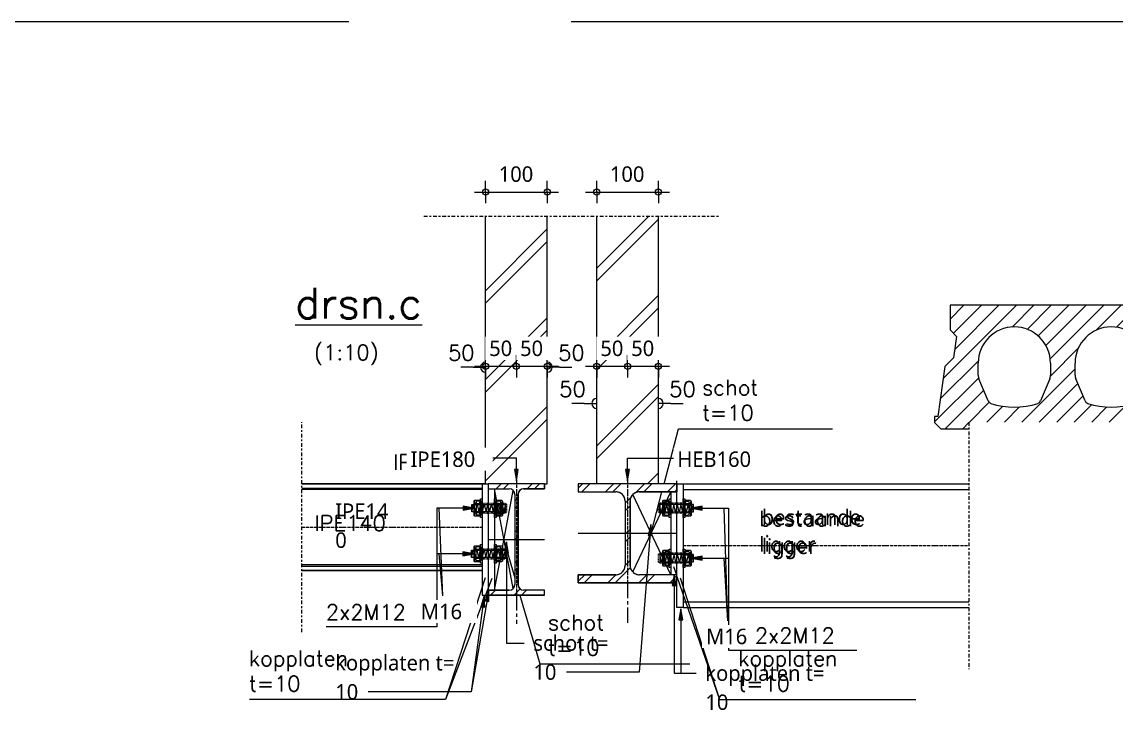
# Model space of a CAD drawing. Header units: millimetres. Extents: x -14163 to 55687, y -143 to 37302.
# Drawn here: x 18803 to 20575, y 33100 to 34214 of the extents above; entities that cross this region are included whole.
import ezdxf

# ---------------------------------------------------------------- set-up
doc = ezdxf.new("R2010")
doc.units = ezdxf.units.MM
for name, pattern in [('Dash', [6.35, 3.175, -3.175]), ('IMPORT-CENTER _3_', [1016, 635, -127, 127, -127]), ('MV_center', [15, 6, -3, 3, -3]), ('MV_hartlijn_staal', [6.6, 5, -0.8, 0, -0.8]), ('Streep 1_1', [2, 1, -1])]:
    doc.linetypes.add(name, pattern=pattern)
for name, color, linetype, lineweight in [('A-ANNO-DIMS', 211, 'Continuous', 13), ('A-ANNO-DIMS-10', 211, 'Continuous', 13), ('A-DETL', 90, 'Continuous', 13), ('A-DETL-GENF', 92, 'Continuous', 18), ('A-DETL-GENF-HDLN', 1, 'Dash', 18), ('A-DETL-IDEN', 3, 'Continuous', 18), ('ARCERING', 55, 'Continuous', 13), ('AS', 1, 'IMPORT-CENTER _3_', 13), ('doorbraakdetails_dwg', 8, 'Continuous', 13), ('G-ANNO-TEXT', 231, 'Continuous', 13), ('MAATVOERING', 1, 'Continuous', 13), ('STAAL', 2, 'Continuous', 13), ('STEEL_OUTLINE', 2, 'Continuous', 13)]:
    doc.layers.add(name, color=color, linetype=linetype, lineweight=lineweight)
doc.styles.add('RomanS', font='romans__.ttf', dxfattribs={"height": 635})
doc.styles.add('RomanS_1', font='romans__.ttf', dxfattribs={"height": 1270})
doc.styles.add('Segoe UI_3', font='segoeui.ttf', dxfattribs={"height": 25})
doc.dimstyles.new('2_5_mm', dxfattribs={"dimscale": 304.8, "dimtxt": 26.184099, "dimasz": 0.032808, "dimexe": 0.059055, "dimexo": 0.0625, "dimgap": 0.029528, "dimtad": 1, "dimdec": 0, "dimzin": 0, "dimdsep": 46, "dimtxsty": 'Segoe UI_3', "dimblk1": 'DOTBLANK', "dimblk2": 'DOTBLANK', "dimsah": 1, "dimcen": 0.09, "dimdle": 0.059055, "dimazin": 0, "dimtfac": 1, "dimtdec": 4, "dimtix": 1, "dimtmove": 0, "dimatfit": 3, "dimfxl": 0.059055, "dimfxlon": 1, "dimtvp": 1, "dimtfill": 1, "dimtolj": 1, "dimtzin": 0, "dimarcsym": 2})
pattern_1 = [(45, (0, 0), (-71.84205, 71.84205), []), (45, (20.32, 0), (-71.84205, 71.84205), [])]

# ---------------------------------------------------------------- blocks, each defined once
blk = doc.blocks.new('doorbraakdetails_dwg_IPE180-V22-Details Constructie')
at = {"layer": 'STEEL_OUTLINE'}
for centre, start, end in [((-59.182, -86.36), 360, 90), ((59.182, -86.36), 90, 180), ((-59.182, -828.04), 270, 0), ((59.182, -828.04), 180, 270)]:
    blk.add_arc(centre, 45.72, start, end, dxfattribs=at)
blk = doc.blocks.new('doorbraakdetails_dwg_HE160B-5098721-Details Constructie')
at = {"layer": 'STAAL'}
for centre, start, end in [((-96.52, -142.24), 70.028763, 90), ((-96.52, -142.24), 25.028763, 64.971237), ((96.52, -142.24), 115.028763, 154.971237), ((96.52, -142.24), 90, 109.971237), ((-96.52, -142.24), 360, 19.971237), ((96.52, -142.24), 160.028763, 180), ((-96.52, -670.56), 295.028763, 334.971237), ((-96.52, -670.56), 340.028763, 0), ((96.52, -670.56), 180, 199.971237), ((96.52, -670.56), 205.028763, 244.971237), ((-96.52, -670.56), 270, 289.971237), ((96.52, -670.56), 250.028763, 270)]:
    blk.add_arc(centre, 76.2, start, end, dxfattribs=at)
blk = doc.blocks.new('doorbraakdetails_dwg_MOER-5098697-Details Constructie')
at = {"layer": 'ARCERING', "color": 2}
for p, q in [((-5.08, 3.74), (-5.08, 0.32)), ((-3.81, 4.06), (3.81, 4.06)), ((-3.81, 0), (3.81, 0)), ((-2.54, 3.74), (-2.54, 0.32)), ((2.54, 3.74), (2.54, 0.32)), ((5.08, 3.74), (5.08, 0.32))]:
    blk.add_line(p, q, dxfattribs=at)
for centre, radius, start, end in [((-3.81, 1.4), 2.66, 61.49293, 118.50707), ((-3.81, 2.66), 2.66, 241.49293, 298.50707), ((0, -6.1), 10.16, 75.52249, 104.47751), ((0, 10.16), 10.16, 255.52249, 284.47751), ((3.81, 1.4), 2.66, 61.49293, 118.50707), ((3.81, 2.66), 2.66, 241.49293, 298.50707)]:
    blk.add_arc(centre, radius, start, end, dxfattribs=at)
blk = doc.blocks.new('doorbraakdetails_dwg_MOER_BOUT_MOER12-5098698-Details Constructie')
at = {"layer": 'ARCERING', "flags": 128}
blk.add_lwpolyline([(-290, 1397), (320, 1251), (-290, 1104), (320, 957), (-290, 810), (320, 664), (-290, 517), (320, 370), (-290, 224), (320, 77), (-290, -70), (320, -216), (-290, -363), (320, -510), (-290, -656), (320, -803), (-290, -950), (320, -1096), (-290, -1243), (320, -1390)], dxfattribs=at)
at = {"layer": 'MAATVOERING', "color": 2, "flags": 128}
blk.add_lwpolyline([(-290, 1397), (320, 1397), (320, -1387), (-290, -1387)], close=True, dxfattribs=at)
at = {"xscale": 112.5, "yscale": 112.5, "zscale": 112.5, "rotation": 180}
for p in [(15, 1042), (15, -538)]:
    blk.add_blockref('doorbraakdetails_dwg_MOER-5098697-Details Constructie', p, dxfattribs=at)
blk = doc.blocks.new('doorbraakdetails_dwg_MOER_BOUT_MOER12-5098722-Details Constructie')
at = {"layer": 'ARCERING', "flags": 128}
blk.add_lwpolyline([(-290, 1397), (320, 1251), (-290, 1104), (320, 957), (-290, 810), (320, 664), (-290, 517), (320, 370), (-290, 224), (320, 77), (-290, -70), (320, -216), (-290, -363), (320, -510), (-290, -656), (320, -803), (-290, -950), (320, -1096), (-290, -1243), (320, -1390)], dxfattribs=at)
at = {"layer": 'MAATVOERING', "color": 2, "flags": 128}
blk.add_lwpolyline([(-290, 1397), (320, 1397), (320, -1387), (-290, -1387)], close=True, dxfattribs=at)
at = {"xscale": 112.5, "yscale": 112.5, "zscale": 112.5, "rotation": 180}
for p in [(15, 1042), (15, -538)]:
    blk.add_blockref('doorbraakdetails_dwg_MOER-5098697-Details Constructie', p, dxfattribs=at)
blk = doc.blocks.new('doorbraakdetails_dwg_DOT2035-5098723-Details Constructie')
at = {"color": 250, "lineweight": 13}
blk.add_line((9204, 13665), (9712, 13665), dxfattribs=at)
blk.add_arc((9712, 13665), 203, 90, 270, dxfattribs=at)
blk = doc.blocks.new('doorbraakdetails_dwg_DOT2035-5098725-Details Constructie')
at = {"color": 250, "lineweight": 13}
blk.add_line((12760, 13665), (12252, 13665), dxfattribs=at)
blk.add_arc((12252, 13665), 203, 270, 90, dxfattribs=at)
blk = doc.blocks.new('doorbraakdetails_dwg_DOT2035-5098727-Details Constructie')
at = {"color": 250, "lineweight": 13}
blk.add_line((13776, 12175), (14284, 12175), dxfattribs=at)
blk.add_arc((14284, 12175), 203, 90, 270, dxfattribs=at)
blk = doc.blocks.new('doorbraakdetails_dwg_DOT2035-5098729-Details Constructie')
at = {"color": 250, "lineweight": 13}
blk.add_line((17332, 12175), (16824, 12175), dxfattribs=at)
blk.add_arc((16824, 12175), 203, 270, 90, dxfattribs=at)
blk = doc.blocks.new('doorbraakdetails_dwg_A$C22F05627-5098731-Details Constructie')
at = {"color": 250, "lineweight": 13}
for p, q in [((9204, 13665), (8696, 13665)), ((12760, 13665), (13268, 13665)), ((13776, 12175), (13268, 12175)), ((17332, 12175), (17840, 12175)), ((16523, 6836), (16969, 8538)), ((10464, 6548), (10915, 5010)), ((9026, 5995), (7694, 5995)), ((17444, 5478), (17563, 5134)), ((18387, 5814), (19719, 5814)), ((9969, 4978), (8070, 0)), ((17720, 5011), (19343, 0))]:
    blk.add_line(p, q, dxfattribs=at)
at = {"color": 250, "lineweight": 13, "flags": 128}
for points in [[(17055, 8868), (17649, 11134), (23985, 11134)], [(9037, 7873), (7704, 7873), (7704, 2994), (3157, 2994)], [(18376, 7873), (19708, 7873), (19708, 2028), (24988, 2028)], [(9693, 5011), (8070, 0), (0, 0)], [(17586, 5067), (19343, 0), (27413, 0)], [(11124, 4296), (11950, 1476), (18117, 1476)]]:
    blk.add_lwpolyline(points, dxfattribs=at)
at = {"layer": 'AS'}
for p, q in [((15554, 4804), (15554, 3116)), ((10982, 4296), (10982, 3116))]:
    blk.add_line(p, q, dxfattribs=at)
at = {"layer": 'STAAL'}
for p, q in [((9712, 8868), (2158, 8868)), ((9573, 8639), (2158, 8639)), ((9827, 8665), (9827, 4499)), ((17586, 8868), (29596, 8868)), ((17840, 8639), (29596, 8639)), ((17586, 5134), (17586, 8538)), ((9573, 5540), (2158, 5540)), ((9573, 5312), (2158, 5312)), ((17840, 4016), (29596, 4016)), ((17840, 3788), (29596, 3788))]:
    blk.add_line(p, q, dxfattribs=at)
at = {"layer": 'STAAL', "flags": 128}
for points in [[(9573, 8868), (9573, 4296), (9827, 4296)], [(10848, 4566), (10081, 8665), (10081, 4499), (10848, 8598)], [(17840, 8868), (17840, 3788), (17586, 3788), (17586, 4804)], [(15767, 5246), (17332, 8538), (17332, 5134), (15767, 8426)]]:
    blk.add_lwpolyline(points, dxfattribs=at)
for name in ['doorbraakdetails_dwg_DOT2035-5098723-Details Constructie', 'doorbraakdetails_dwg_DOT2035-5098725-Details Constructie', 'doorbraakdetails_dwg_DOT2035-5098727-Details Constructie', 'doorbraakdetails_dwg_DOT2035-5098729-Details Constructie']:
    blk.add_blockref(name, (0, 0))
at = {"xscale": 5, "yscale": 5, "zscale": 5}
for name, p in [('doorbraakdetails_dwg_IPE180-V22-Details Constructie', (10982, 8868)), ('doorbraakdetails_dwg_HE160B-5098721-Details Constructie', (15554, 8868))]:
    blk.add_blockref(name, p, dxfattribs=at)
at = {"xscale": 0.5000000000000001, "yscale": 0.5000000000000001, "zscale": 0.5000000000000001, "rotation": 90}
for p in [(9847, 7861), (9836, 5983)]:
    blk.add_blockref('doorbraakdetails_dwg_MOER_BOUT_MOER12-5098698-Details Constructie', p, dxfattribs=at)
at = {"extrusion": (0, 0, -1), "xscale": 0.5, "yscale": 0.5, "zscale": -0.5, "rotation": 90.00000000000003}
for p in [(-17566, 7861), (-17576, 5802)]:
    blk.add_blockref('doorbraakdetails_dwg_MOER_BOUT_MOER12-5098722-Details Constructie', p, dxfattribs=at)
at = {"color": 2, "lineweight": 13, "char_height": 635, "width": 1469.23, "attachment_point": 2, "line_spacing_factor": 0.983083, "style": 'RomanS'}
for insert in [(8718, 14572), (13246, 14572), (13290, 13081), (17818, 13081)]:
    blk.add_mtext('50', dxfattribs=dict(at, insert=insert))
at = {"layer": 'MAATVOERING', "color": 6, "insert": (1880, 16931), "char_height": 1270, "width": 7114.57, "attachment_point": 1, "line_spacing_factor": 0.983083, "style": 'RomanS_1'}
blk.add_mtext('\\Ldrsn.c', dxfattribs=at)
at = {"layer": 'MAATVOERING', "color": 2, "char_height": 635, "attachment_point": 1, "line_spacing_factor": 0.983083, "style": 'RomanS'}
for s, insert, width in [('(1:10)', (2659, 14591), 3618.94), ('schot\\Pt=10', (18620, 13147), 3147.24), ('IPE180', (5910, 10078), 3982.38), ('HEB160', (17589, 10191), 4670.59), ('bestaande\\Pligger', (20968, 7761), 5923.3), ('IPE140', (2674, 7575), 3982.38), ('2x2M12', (3147, 3914), 4446.34), ('schot\\Pt=10', (12280, 3489), 3147.24), ('2x2M12', (20789, 2948), 4446.34), ('kopplaten\\Pt=10', (-17, 2013), 5559.86), ('kopplaten\\Pt=10', (20112, 2013), 5559.86)]:
    blk.add_mtext(s, dxfattribs=dict(at, insert=insert, width=width))
blk = doc.blocks.new('doorbraakdetails_dwg-4168051-Details Constructie')
at = {"layer": 'MAATVOERING'}
for p, q in [((103277, 188003), (79333, 188003)), ((154021, 188003), (112421, 188003))]:
    blk.add_line(p, q, dxfattribs=at)
blk.add_blockref('doorbraakdetails_dwg_A$C22F05627-5098731-Details Constructie', (99186, 160142))
blk = doc.blocks.new('28 Staalprofielen- IPE_HEA_HEB 2d - HEB160-3530666-Details Constructie')
at = {"layer": 'A-DETL-GENF', "lineweight": 13}
h = blk.add_hatch(dxfattribs=at)
h.set_pattern_fill('FP_189', color=256, style=0, pattern_type=2)
h.set_pattern_definition([(45, (-19783.757, -33385.89), (-25.144717, 25.144717), []), (45, (-19783.757, -33347.79), (-25.144717, 25.144717), [])])
h.paths.add_polyline_path([(-80, -80), (80, -80), (80, -67), (19, -67), (15.1, -66.5), (11.5, -65), (8.4, -62.6), (6, -59.5), (4.5, -55.9), (4, -52), (4, 52), (4.5, 55.9), (6, 59.5), (8.4, 62.6), (11.5, 65), (15.1, 66.5), (19, 67), (80, 67), (80, 80), (-80, 80), (-80, 67), (-19, 67), (-15.1, 66.5), (-11.5, 65), (-8.4, 62.6), (-6, 59.5), (-4.5, 55.9), (-4, 52), (-4, -52), (-4.5, -55.9), (-6, -59.5), (-8.4, -62.6), (-11.5, -65), (-15.1, -66.5), (-19, -67), (-80, -67)])
at = {"layer": 'A-DETL-GENF'}
for p, q in [((80, 80), (-80, 80)), ((-80, 80), (-80, 67)), ((80, 80), (-80, 80)), ((-80, 80), (-80, 67)), ((80, 67), (80, 80)), ((80, 80), (80, 67)), ((-80, 67), (-19, 67)), ((-80, 67), (-19, 67)), ((19, 67), (80, 67)), ((80, 67), (19, 67)), ((-4, 52), (-4, -52)), ((-4, 52), (-4, -52)), ((4, -52), (4, 52)), ((4, 52), (4, -52)), ((-80, 0), (80, 0)), ((-19, -67), (-80, -67)), ((-80, -67), (-80, -80)), ((-80, -80), (-80, -67)), ((-80, -67), (-19, -67)), ((80, -67), (19, -67)), ((80, -67), (19, -67)), ((80, -80), (80, -67)), ((80, -80), (80, -67)), ((-80, -80), (80, -80)), ((80, -80), (-80, -80))]:
    blk.add_line(p, q, dxfattribs=at)
at = {"layer": 'A-DETL-GENF', "linetype": 'MV_hartlijn_staal', "lineweight": 13}
blk.add_line((0, 85), (0, -80), dxfattribs=at)
at = {"layer": 'A-DETL-GENF'}
for centre, start, end in [((-19, 52), 0, 90), ((-19, 52), 360, 90), ((19, 52), 90, 180), ((19, 52), 90, 180), ((-19, -52), 270, 0), ((-19, -52), 270, 0), ((19, -52), 180, 270), ((19, -52), 180, 270)]:
    blk.add_arc(centre, 15, start, end, dxfattribs=at)
blk = doc.blocks.new('28 Staalprofielen- IPE_HEA_HEB 2d - IPE180-V95-Details Constructie')
at = {"layer": 'A-DETL-GENF', "lineweight": 13}
h = blk.add_hatch(dxfattribs=at)
h.set_pattern_fill('FP_190', color=256, style=0, pattern_type=2)
h.set_pattern_definition([(45, (-19603.757, -33375.89), (-25.144717, 25.144717), []), (45, (-19603.757, -33337.79), (-25.144717, 25.144717), [])])
h.paths.add_polyline_path([(-45.5, -90), (45.5, -90), (45.5, -82), (11.7, -82), (9.3, -81.7), (7.2, -80.8), (5.3, -79.4), (3.9, -77.5), (3, -75.3), (2.7, -73), (2.7, 73), (3, 75.3), (3.9, 77.5), (5.3, 79.4), (7.2, 80.8), (9.3, 81.7), (11.7, 82), (45.5, 82), (45.5, 90), (-45.5, 90), (-45.5, 82), (-11.6, 82), (-9.3, 81.7), (-7.1, 80.8), (-5.3, 79.4), (-3.9, 77.5), (-3, 75.3), (-2.6, 73), (-2.6, -73), (-3, -75.3), (-3.9, -77.5), (-5.3, -79.4), (-7.1, -80.8), (-9.3, -81.7), (-11.6, -82), (-45.5, -82)])
at = {"layer": 'A-DETL-GENF'}
for p, q in [((45.5, 90), (-45.5, 90)), ((-45.5, 90), (-45.5, 82)), ((45.5, 90), (-45.5, 90)), ((-45.5, 90), (-45.5, 82)), ((45.5, 82), (45.5, 90)), ((45.5, 90), (45.5, 82)), ((-45.5, 82), (-11.6, 82)), ((-45.5, 82), (-11.6, 82)), ((-2.6, 73), (-2.6, -73)), ((-2.6, 73), (-2.6, -73)), ((2.7, -73), (2.7, 73)), ((2.7, 73), (2.7, -73)), ((11.7, 82), (45.5, 82)), ((45.5, 82), (11.7, 82)), ((-45.5, 0), (45.5, 0)), ((-11.6, -82), (-45.5, -82)), ((-45.5, -82), (-45.5, -90)), ((-45.5, -90), (-45.5, -82)), ((-45.5, -82), (-11.6, -82)), ((45.5, -82), (11.7, -82)), ((45.5, -82), (11.7, -82)), ((45.5, -90), (45.5, -82)), ((45.5, -90), (45.5, -82)), ((-45.5, -90), (45.5, -90)), ((45.5, -90), (-45.5, -90))]:
    blk.add_line(p, q, dxfattribs=at)
at = {"layer": 'A-DETL-GENF', "linetype": 'MV_hartlijn_staal', "lineweight": 13}
blk.add_line((0, 95), (0, -90), dxfattribs=at)
at = {"layer": 'A-DETL-GENF'}
for centre, start, end in [((-11.6, 73), 0, 90), ((-11.6, 73), 360, 90), ((11.7, 73), 90, 180), ((11.7, 73), 90, 180), ((-11.6, -73), 270, 0), ((-11.6, -73), 270, 0), ((11.7, -73), 180, 270), ((11.7, -73), 180, 270)]:
    blk.add_arc(centre, 9, start, end, dxfattribs=at)
blk = doc.blocks.new('00 bout_moer - M16-4299270-Details Constructie')
at = {"layer": 'A-DETL-GENF'}
for p, q in [((-13, 11.6), (-11.7, 13)), ((-13, 11.6), (-11.1, 7.4)), ((-13, -11.1), (-13, 11.6)), ((-11.1, 7.4), (-13, 3.2)), ((-13, 3.2), (-13, -3.2)), ((-11.7, 13), (-4, 13)), ((-11.1, 7.4), (-4.6, 7.4)), ((-4.6, 7.4), (-2.8, 11.6)), ((-2.8, 3.2), (-4.6, 7.4)), ((-4, 13), (-2.8, 11.6)), ((-2.8, 0), (-2.8, 14.9)), ((-2.8, 14.9), (0, 14.9)), ((-2.8, 11.6), (-2.8, 0)), ((-2.8, -3.2), (-2.8, 3.2)), ((-2.8, -14.9), (-2.8, 0)), ((-2.8, 0), (-2.8, -11.1)), ((0, 14.9), (0, -14.9)), ((20, -14.9), (20, 14.9)), ((20, 14.9), (22.8, 14.9)), ((22.8, 14.9), (22.8, 0)), ((22.8, 11.1), (24.2, 13)), ((22.8, 0), (22.8, 11.1)), ((22.8, 11.1), (24.6, 7.2)), ((24.6, 7.2), (22.8, 3.2)), ((22.8, 3.2), (22.8, -3.2)), ((22.8, -11.6), (22.8, 0)), ((22.8, 0), (22.8, -14.9)), ((24.2, 13), (31.8, 13)), ((31.1, 7.2), (24.6, 7.2)), ((31.1, 7.2), (33, 11.1)), ((33, 3.2), (31.1, 7.2)), ((31.8, 13), (33, 11.1)), ((33, 11.1), (33, -11.6)), ((33, -3.2), (33, 3.2)), ((-13, -3.2), (-11.1, -7.2)), ((-11.1, -7.2), (-13, -11.1)), ((-11.8, -13), (-13, -11.1)), ((-4.2, -13), (-11.8, -13)), ((-11.1, -7.2), (-4.6, -7.2)), ((-4.6, -7.2), (-2.8, -3.2)), ((-2.8, -11.1), (-4.6, -7.2)), ((-2.8, -11.1), (-4.2, -13)), ((0, -14.9), (-2.8, -14.9)), ((22.8, -14.9), (20, -14.9)), ((22.8, -3.2), (24.6, -7.4)), ((24.6, -7.4), (22.8, -11.6)), ((24, -13), (22.8, -11.6)), ((31.7, -13), (24, -13)), ((31.1, -7.4), (24.6, -7.4)), ((31.1, -7.4), (33, -3.2)), ((33, -11.6), (31.1, -7.4)), ((33, -11.6), (31.7, -13))]:
    blk.add_line(p, q, dxfattribs=at)
at = {"layer": 'A-DETL-GENF', "linetype": 'Streep 1_1', "lineweight": 13}
for p, q in [((0, 8), (37.7, 8)), ((39.7, 6.5), (37.7, 8)), ((37.7, -8), (37.7, 8)), ((39.7, 6.5), (39.7, -6.5)), ((0, -8), (37.7, -8)), ((39.7, -6.5), (37.7, -8))]:
    blk.add_line(p, q, dxfattribs=at)
at = {"layer": 'A-DETL-GENF-HDLN'}
for p, q in [((0, 8), (1.5, 6.5)), ((0, 8), (0, -8)), ((1.5, 6.5), (37.7, 6.5)), ((0, -8), (1.5, -6.5)), ((1.5, -6.5), (37.7, -6.5))]:
    blk.add_line(p, q, dxfattribs=at)
blk = doc.blocks.new('23 VBI kanaalplaat - KPV200-V96-Details Constructie')
at = {"layer": 'A-DETL-GENF', "lineweight": 5}
h = blk.add_hatch(dxfattribs=at)
h.set_pattern_fill('FP_191', color=256, style=0, pattern_type=2)
h.set_pattern_definition([(45, (-20281.066, -33555.008), (-14.142136, 14.142136), [])])
h.paths.add_polyline_path([(55.5, 0), (55.5, 10.9), (345.2, 10.9), (345.2, 0), (448.8, 0), (448.8, 35.3), (443, 35), (430.1, 35.7), (417.5, 37.7), (405, 41.2), (403.7, 41.8), (402.5, 42.7), (401.5, 43.8), (400.8, 45.1), (385.7, 81.1), (384.8, 83.9), (384.5, 86.9), (384.5, 106.5), (385, 114.2), (386.5, 121.6), (389, 128.9), (392.3, 135.8), (396.6, 142.1), (401.6, 147.9), (407.4, 152.9), (413.8, 157.2), (420.6, 160.5), (427.9, 163), (435.4, 164.5), (443, 165), (448.8, 164.6), (448.8, 200), (25, 200), (25, 160), (35.6, 149.3), (30.7, 114.7), (16.5, 100.6), (5, 20), (0, 20), (0, 10), (10, 0)])
h.paths.add_polyline_path([(1088.8, 0), (1190, 0), (1200, 10), (1200, 20), (1195, 20), (1183.5, 100.6), (1169.3, 114.7), (1164.4, 149.4), (1175, 160), (1175, 200), (738.5, 200), (738.5, 161.9), (741.9, 163), (749.4, 164.5), (757, 165), (764.6, 164.5), (772.1, 163), (779.4, 160.5), (786.3, 157.2), (792.6, 152.9), (798.4, 147.9), (803.4, 142.1), (807.7, 135.8), (811, 128.9), (813.5, 121.6), (815, 114.2), (815.5, 106.5), (815.5, 86.9), (815.2, 83.9), (814.3, 81.1), (799.2, 45.1), (798.5, 43.8), (797.5, 42.7), (796.3, 41.8), (795, 41.2), (782.5, 37.7), (769.9, 35.7), (757, 35), (744.1, 35.7), (738.5, 36.6), (738.5, 0), (788.6, 0)])
h.paths.add_polyline_path([(1071, 35), (1058.1, 35.7), (1045.5, 37.7), (1033, 41.2), (1031.7, 41.8), (1030.5, 42.7), (1029.5, 43.8), (1028.8, 45.1), (1013.7, 81.1), (1012.8, 83.9), (1012.5, 86.9), (1012.5, 106.5), (1013, 114.2), (1014.5, 121.6), (1017, 128.9), (1020.3, 135.8), (1024.6, 142.1), (1029.6, 147.9), (1035.4, 152.9), (1041.8, 157.2), (1048.6, 160.5), (1055.9, 163), (1063.4, 164.5), (1071, 165), (1078.6, 164.5), (1086.1, 163), (1093.4, 160.5), (1100.3, 157.2), (1106.6, 152.9), (1112.4, 147.9), (1117.4, 142.1), (1121.7, 135.8), (1125, 128.9), (1127.5, 121.6), (1129, 114.2), (1129.5, 106.5), (1129.5, 86.9), (1129.2, 83.9), (1128.3, 81.1), (1113.2, 45.1), (1112.5, 43.8), (1111.5, 42.7), (1110.3, 41.8), (1109, 41.2), (1096.5, 37.7), (1083.9, 35.7)])
h.paths.add_polyline_path([(914, 35), (901.1, 35.7), (888.5, 37.7), (876, 41.2), (874.7, 41.8), (873.5, 42.7), (872.5, 43.8), (871.8, 45.1), (856.7, 81.1), (855.8, 83.9), (855.5, 86.9), (855.5, 106.5), (856, 114.2), (857.5, 121.6), (860, 128.9), (863.3, 135.8), (867.6, 142.1), (872.6, 147.9), (878.4, 152.9), (884.8, 157.2), (891.6, 160.5), (898.9, 163), (906.4, 164.5), (914, 165), (921.6, 164.5), (929.1, 163), (936.4, 160.5), (943.3, 157.2), (949.6, 152.9), (955.4, 147.9), (960.4, 142.1), (964.7, 135.8), (968, 128.9), (970.5, 121.6), (972, 114.2), (972.5, 106.5), (972.5, 86.9), (972.2, 83.9), (971.3, 81.1), (956.2, 45.1), (955.5, 43.8), (954.5, 42.7), (953.3, 41.8), (952, 41.2), (939.5, 37.7), (926.9, 35.7)])
h.paths.add_polyline_path([(129, 35), (116.1, 35.7), (103.5, 37.7), (91, 41.2), (89.7, 41.8), (88.5, 42.7), (87.5, 43.8), (86.8, 45.1), (71.7, 81.1), (70.8, 83.9), (70.5, 86.9), (70.5, 106.5), (71, 114.2), (72.5, 121.6), (75, 128.9), (78.3, 135.8), (82.6, 142.1), (87.6, 147.9), (93.4, 152.9), (99.8, 157.2), (106.6, 160.5), (113.9, 163), (121.4, 164.5), (129, 165), (136.6, 164.5), (144.1, 163), (151.4, 160.5), (158.3, 157.2), (164.6, 152.9), (170.4, 147.9), (175.4, 142.1), (179.7, 135.8), (183, 128.9), (185.5, 121.6), (187, 114.2), (187.5, 106.5), (187.5, 86.9), (187.2, 83.9), (186.3, 81.1), (171.2, 45.1), (170.5, 43.8), (169.5, 42.7), (168.3, 41.8), (167, 41.2), (154.5, 37.7), (141.9, 35.7)])
h.paths.add_polyline_path([(286, 35), (273.1, 35.7), (260.5, 37.7), (248, 41.2), (246.7, 41.8), (245.5, 42.7), (244.5, 43.8), (243.8, 45.1), (228.7, 81.1), (227.8, 83.9), (227.5, 86.9), (227.5, 106.5), (228, 114.2), (229.5, 121.6), (232, 128.9), (235.3, 135.8), (239.6, 142.1), (244.6, 147.9), (250.4, 152.9), (256.8, 157.2), (263.6, 160.5), (270.9, 163), (278.4, 164.5), (286, 165), (293.6, 164.5), (301.1, 163), (308.4, 160.5), (315.3, 157.2), (321.6, 152.9), (327.4, 147.9), (332.4, 142.1), (336.7, 135.8), (340, 128.9), (342.5, 121.6), (344, 114.2), (344.5, 106.5), (344.5, 86.9), (344.2, 83.9), (343.3, 81.1), (328.2, 45.1), (327.5, 43.8), (326.5, 42.7), (325.3, 41.8), (324, 41.2), (311.5, 37.7), (298.9, 35.7)])
at = {"layer": 'A-DETL-GENF'}
for p, q in [((448.8, 200), (25, 200)), ((25, 200), (25, 160)), ((1175, 200), (738.5, 200)), ((1175, 160), (1175, 200)), ((25, 160), (35.6, 149.4)), ((1164.4, 149.4), (1175, 160)), ((35.6, 149.4), (30.7, 114.7)), ((1169.3, 114.7), (1164.4, 149.4)), ((30.7, 114.7), (16.5, 100.6)), ((70.5, 86.9), (70.5, 106.5)), ((187.5, 106.5), (187.5, 86.9)), ((227.5, 86.9), (227.5, 106.5)), ((344.5, 106.5), (344.5, 86.9)), ((384.5, 86.9), (384.5, 106.5)), ((815.5, 106.5), (815.5, 86.9)), ((855.5, 86.9), (855.5, 106.5)), ((972.5, 106.5), (972.5, 86.9)), ((1012.5, 86.9), (1012.5, 106.5)), ((1129.5, 106.5), (1129.5, 86.9)), ((1183.5, 100.6), (1169.3, 114.7)), ((16.5, 100.6), (5, 20)), ((1195, 20), (1183.5, 100.6)), ((86.8, 45.1), (71.7, 81.1)), ((186.3, 81.1), (171.2, 45.1)), ((243.8, 45.1), (228.7, 81.1)), ((343.3, 81.1), (328.2, 45.1)), ((400.8, 45.1), (385.7, 81.1)), ((814.3, 81.1), (799.2, 45.1)), ((871.8, 45.1), (856.7, 81.1)), ((971.3, 81.1), (956.2, 45.1)), ((1028.8, 45.1), (1013.7, 81.1)), ((1128.3, 81.1), (1113.2, 45.1)), ((5, 20), (0, 20)), ((0, 20), (0, 10)), ((1200, 20), (1195, 20)), ((1200, 10), (1200, 20)), ((0, 10), (10, 0)), ((10, 0), (55.5, 0)), ((345.2, 0), (448.8, 0)), ((738.5, 0), (1190, 0)), ((1190, 0), (1200, 10))]:
    blk.add_line(p, q, dxfattribs=at)
for centre, radius, start, end in [((129, 106.5), 58.5, 0, 180), ((286, 106.5), 58.5, 0, 180), ((443, 106.5), 58.5, 84.3323, 180), ((757, 106.5), 58.5, 0, 108.5178), ((914, 106.5), 58.5, 0, 180), ((1071, 106.5), 58.5, 0, 180), ((85.5, 86.9), 15, 180, 202.7741), ((172.5, 86.9), 15, 337.2259, 360), ((242.5, 86.9), 15, 180, 202.7741), ((329.5, 86.9), 15, 337.2259, 360), ((399.5, 86.9), 15, 180, 202.7741), ((800.5, 86.9), 15, 337.2259, 0), ((870.5, 86.9), 15, 180, 202.7741), ((957.5, 86.9), 15, 337.2259, 0), ((1027.5, 86.9), 15, 180, 202.7741), ((1114.5, 86.9), 15, 337.2259, 0), ((93.2, 47.8), 7, 202.7741, 251.5896), ((129, 155.3), 120.3, 251.5896, 288.4104), ((164.8, 47.8), 7, 288.4104, 337.2259), ((250.2, 47.8), 7, 202.7741, 251.5896), ((286, 155.3), 120.3, 251.5896, 288.4104), ((321.8, 47.8), 7, 288.4104, 337.2259), ((407.2, 47.8), 7, 202.7741, 251.5896), ((443, 155.3), 120.3, 251.5896, 272.754), ((757, 155.3), 120.3, 261.1037, 288.4104), ((792.8, 47.8), 7, 288.4104, 337.2259), ((878.2, 47.8), 7, 202.7741, 251.5896), ((914, 155.3), 120.3, 251.5896, 288.4104), ((949.8, 47.8), 7, 288.4104, 337.2259), ((1035.2, 47.8), 7, 202.7741, 251.5896), ((1071, 155.3), 120.3, 251.5896, 288.4104), ((1106.8, 47.8), 7, 288.4104, 337.2259)]:
    blk.add_arc(centre, radius, start, end, dxfattribs=at)
blk = doc.blocks.new('NLRS_00_DI_maskeer - Type 1-4234882-Details Constructie')
at = {"layer": 'A-DETL-GENF', "linetype": 'MV_center'}
blk.add_line((240, 0), (-100, 0), dxfattribs=at)
blk = doc.blocks.new('NLRS_00_DI_maskeer - Type 1-4234382-Details Constructie')
at = {"layer": 'A-DETL-GENF', "linetype": 'MV_center'}
blk.add_line((300, 0), (-100, 0), dxfattribs=at)
blk = doc.blocks.new('NLRS_00_DI_maskeer - Type 1-4234650-Details Constructie')
at = {"layer": 'A-DETL-GENF', "linetype": 'MV_center'}
blk.add_line((380, 0), (-100, 0), dxfattribs=at)
blk = doc.blocks.new('DIMBLOCK187-Details Constructie')
at = {"layer": 'A-ANNO-DIMS-10'}
for p, q in [((19733.8, 33656.2), (19733.8, 33674.2)), ((19783.8, 33656.2), (19783.8, 33674.2)), ((19715.8, 33656.2), (19783.8, 33656.2)), ((19733.8, 33656.2), (19733.8, 33638.2)), ((19783.8, 33656.2), (19783.8, 33638.2))]:
    blk.add_line(p, q, dxfattribs=at)
for centre in [(19733.8, 33656.2), (19783.8, 33656.2)]:
    blk.add_circle(centre, 5, dxfattribs=at)
at = {"layer": 'A-ANNO-DIMS-10', "color": 0, "insert": (19739.7, 33697.8), "char_height": 25, "width": 45.703, "attachment_point": 1, "line_spacing_factor": 1.142579, "style": 'Segoe UI_3', "bg_fill": 3, "box_fill_scale": 1.25, "bg_fill_color": 9, "bg_fill_true_color": 13158600, "bg_fill_transparency": 0}
blk.add_mtext('50', dxfattribs=at)
blk = doc.blocks.new('_DotBlank')
at = {"color": 0, "linetype": 'ByBlock', "lineweight": -2}
blk.add_line((-0.5, 0), (-1, 0), dxfattribs=at)
blk.add_circle((0, 0), 0.5, dxfattribs=at)
blk = doc.blocks.new('DIMBLOCK188-Details Constructie')
at = {"layer": 'A-ANNO-DIMS-10'}
for p, q in [((19783.8, 33656.2), (19783.8, 33674.2)), ((19833.8, 33656.2), (19833.8, 33674.2)), ((19783.8, 33656.2), (19851.8, 33656.2)), ((19783.8, 33656.2), (19783.8, 33638.2)), ((19833.8, 33656.2), (19833.8, 33638.2))]:
    blk.add_line(p, q, dxfattribs=at)
for centre in [(19783.8, 33656.2), (19833.8, 33656.2)]:
    blk.add_circle(centre, 5, dxfattribs=at)
at = {"layer": 'A-ANNO-DIMS-10', "color": 0, "insert": (19789.7, 33697.8), "char_height": 25, "width": 45.703, "attachment_point": 1, "line_spacing_factor": 1.142579, "style": 'Segoe UI_3', "bg_fill": 3, "box_fill_scale": 1.25, "bg_fill_color": 9, "bg_fill_true_color": 13158600, "bg_fill_transparency": 0}
blk.add_mtext('50', dxfattribs=at)
blk = doc.blocks.new('DIMBLOCK189-Details Constructie')
at = {"layer": 'A-ANNO-DIMS-10'}
for p, q in [((19553.8, 33656.2), (19553.8, 33674.2)), ((19603.8, 33656.2), (19603.8, 33674.2)), ((19535.8, 33656.2), (19603.8, 33656.2)), ((19553.8, 33656.2), (19553.8, 33638.2)), ((19603.8, 33656.2), (19603.8, 33638.2))]:
    blk.add_line(p, q, dxfattribs=at)
for centre in [(19553.8, 33656.2), (19603.8, 33656.2)]:
    blk.add_circle(centre, 5, dxfattribs=at)
at = {"layer": 'A-ANNO-DIMS-10', "color": 0, "insert": (19559.7, 33697.8), "char_height": 25, "width": 45.703, "attachment_point": 1, "line_spacing_factor": 1.142579, "style": 'Segoe UI_3', "bg_fill": 3, "box_fill_scale": 1.25, "bg_fill_color": 9, "bg_fill_true_color": 13158600, "bg_fill_transparency": 0}
blk.add_mtext('50', dxfattribs=at)
blk = doc.blocks.new('DIMBLOCK190-Details Constructie')
at = {"layer": 'A-ANNO-DIMS-10'}
for p, q in [((19603.8, 33656.2), (19603.8, 33674.2)), ((19653.8, 33656.2), (19653.8, 33674.2)), ((19603.8, 33656.2), (19671.8, 33656.2)), ((19603.8, 33656.2), (19603.8, 33638.2)), ((19653.8, 33656.2), (19653.8, 33638.2))]:
    blk.add_line(p, q, dxfattribs=at)
for centre in [(19603.8, 33656.2), (19653.8, 33656.2)]:
    blk.add_circle(centre, 5, dxfattribs=at)
at = {"layer": 'A-ANNO-DIMS-10', "color": 0, "insert": (19609.7, 33697.8), "char_height": 25, "width": 45.703, "attachment_point": 1, "line_spacing_factor": 1.142579, "style": 'Segoe UI_3', "bg_fill": 3, "box_fill_scale": 1.25, "bg_fill_color": 9, "bg_fill_true_color": 13158600, "bg_fill_transparency": 0}
blk.add_mtext('50', dxfattribs=at)
blk = doc.blocks.new('DIMBLOCK221-Details Constructie')
at = {"layer": 'A-ANNO-DIMS-10'}
for p, q in [((19553.8, 33938.2), (19553.8, 33956.2)), ((19653.8, 33938.2), (19653.8, 33956.2)), ((19535.8, 33938.2), (19671.8, 33938.2)), ((19553.8, 33938.2), (19553.8, 33920.2)), ((19653.8, 33938.2), (19653.8, 33920.2))]:
    blk.add_line(p, q, dxfattribs=at)
for centre in [(19553.8, 33938.2), (19653.8, 33938.2)]:
    blk.add_circle(centre, 5, dxfattribs=at)
at = {"layer": 'A-ANNO-DIMS-10', "color": 0, "insert": (19575.2, 33979.8), "char_height": 25, "width": 68.555, "attachment_point": 1, "line_spacing_factor": 1.142579, "style": 'Segoe UI_3', "bg_fill": 3, "box_fill_scale": 1.25, "bg_fill_color": 9, "bg_fill_true_color": 13158600, "bg_fill_transparency": 0}
blk.add_mtext('100', dxfattribs=at)
blk = doc.blocks.new('DIMBLOCK222-Details Constructie')
at = {"layer": 'A-ANNO-DIMS-10'}
for p, q in [((19733.8, 33938.2), (19733.8, 33956.2)), ((19833.8, 33938.2), (19833.8, 33956.2)), ((19715.8, 33938.2), (19851.8, 33938.2)), ((19733.8, 33938.2), (19733.8, 33920.2)), ((19833.8, 33938.2), (19833.8, 33920.2))]:
    blk.add_line(p, q, dxfattribs=at)
for centre in [(19733.8, 33938.2), (19833.8, 33938.2)]:
    blk.add_circle(centre, 5, dxfattribs=at)
at = {"layer": 'A-ANNO-DIMS-10', "color": 0, "insert": (19755.2, 33979.8), "char_height": 25, "width": 68.555, "attachment_point": 1, "line_spacing_factor": 1.142579, "style": 'Segoe UI_3', "bg_fill": 3, "box_fill_scale": 1.25, "bg_fill_color": 9, "bg_fill_true_color": 13158600, "bg_fill_transparency": 0}
blk.add_mtext('100', dxfattribs=at)

msp = doc.modelspace()

# ---------------------------------------------------------------- hatches: boundary and pattern name
at = {"layer": 'A-DETL-GENF', "lineweight": 13}
h = msp.add_hatch(dxfattribs=at)
h.set_pattern_fill('FP_115', color=254, style=0, pattern_type=2)
h.set_pattern_definition(pattern_1)
h.paths.add_polyline_path([(19615.4, 33465.9), (19653.8, 33465.9), (19653.8, 33899.3), (19553.8, 33899.3), (19553.8, 33465.9), (19592.1, 33465.9)])
h = msp.add_hatch(dxfattribs=at)
h.set_pattern_fill('FP_115', color=254, style=0, pattern_type=2)
h.set_pattern_definition(pattern_1)
h.paths.add_polyline_path([(19764.8, 33465.9), (19833.8, 33465.9), (19833.8, 33899.3), (19733.8, 33899.3), (19733.8, 33465.9)])
at = {"layer": 'A-DETL-IDEN'}
for points in [[(19603.8, 33470.9), (19606.9, 33488.9), (19600.6, 33488.9)], [(19783.8, 33470.9), (19786.9, 33488.9), (19780.6, 33488.9)], [(19535.3, 33426.5), (19517.3, 33429.7), (19517.3, 33423.4)], [(19886.8, 33426.5), (19904.8, 33423.4), (19904.8, 33429.7)], [(19535.2, 33352.6), (19517.2, 33355.8), (19517.2, 33349.5)], [(19886.8, 33345.5), (19904.8, 33342.3), (19904.8, 33348.7)]]:
    msp.add_hatch(color=256, dxfattribs=at).paths.add_polyline_path(points)
at = {"layer": 'G-ANNO-TEXT'}
for points in [[(19821.7, 33400.2), (19817.1, 33382.5), (19823.4, 33382)], [(19587.9, 33371.8), (19584.8, 33353.8), (19591.1, 33353.8)], [(19859.3, 33319.4), (19856.1, 33301.4), (19862.5, 33301.4)], [(19551.7, 33284.5), (19546.1, 33267.1), (19552.4, 33266.2)], [(19559.2, 33293.6), (19553, 33276.4), (19559.3, 33275.4)], [(19869.9, 33263.7), (19866.7, 33245.7), (19873.1, 33245.7)]]:
    msp.add_hatch(color=7, dxfattribs=at).paths.add_polyline_path(points)

# ---------------------------------------------------------------- linework, layer by layer
at = {"layer": 'A-DETL', "lineweight": 18}
for p, q in [((19553.8, 33465.9), (19553.8, 33899.3)), ((19653.8, 33465.9), (19653.8, 33899.3)), ((19733.8, 33465.9), (19733.8, 33899.3)), ((19833.8, 33465.9), (19833.8, 33899.3)), ((19256.3, 33465.9), (19548.3, 33465.9)), ((19256.3, 33459), (19548.3, 33459)), ((19548.3, 33465.9), (19548.3, 33285.9)), ((19548.3, 33465.9), (19558.3, 33465.9)), ((19558.3, 33465.9), (19558.3, 33293.9)), ((19568.3, 33457.9), (19568.3, 33293.9)), ((19598.5, 33296.5), (19568.3, 33457.9)), ((19649.3, 33465.9), (19653.8, 33465.9)), ((19863.8, 33303.2), (19863.8, 33470.9)), ((19863.8, 33465.9), (20336.6, 33465.9)), ((19863.8, 33265.9), (19863.8, 33457.9)), ((19873.8, 33465.9), (19873.8, 33265.9)), ((19873.8, 33456.9), (20336.6, 33456.9)), ((19568.3, 33293.9), (19598.5, 33455.3)), ((19792.1, 33323.3), (19853.8, 33452.9)), ((19853.8, 33318.9), (19792.1, 33448.5)), ((19853.8, 33452.9), (19853.8, 33318.9)), ((19256.3, 33332.8), (19548.3, 33332.8)), ((19256.3, 33325.9), (19548.3, 33325.9)), ((19548.3, 33285.9), (19558.3, 33285.9)), ((19558.3, 33285.9), (19558.3, 33293.9)), ((19873.8, 33265.9), (19863.8, 33265.9)), ((19873.8, 33274.9), (20336.6, 33274.9)), ((19873.8, 33265.9), (20336.6, 33265.9))]:
    msp.add_line(p, q, dxfattribs=at)
at = {"layer": 'A-DETL', "linetype": 'MV_hartlijn_staal'}
for p, q in [((19256.3, 33395.9), (19548.3, 33395.9)), ((19873.8, 33365.9), (20336.6, 33365.9))]:
    msp.add_line(p, q, dxfattribs=at)
at = {"layer": 'A-DETL-IDEN'}
for p, q in [((19603.8, 33507.5), (19537.6, 33507.5)), ((19603.8, 33470.9), (19603.8, 33507.5)), ((19783.8, 33507.5), (19863.5, 33507.5)), ((19783.8, 33470.9), (19783.8, 33507.5)), ((19606.9, 33488.9), (19600.6, 33488.9)), ((19600.6, 33488.9), (19603.8, 33470.9)), ((19603.8, 33470.9), (19606.9, 33488.9)), ((19786.9, 33488.9), (19780.6, 33488.9)), ((19780.6, 33488.9), (19783.8, 33470.9)), ((19783.8, 33470.9), (19786.9, 33488.9)), ((19477.9, 33426.5), (19483.9, 33284.5)), ((19535.3, 33426.5), (19477.9, 33426.5)), ((19535.3, 33426.5), (19517.3, 33429.7)), ((19517.3, 33429.7), (19517.3, 33423.4)), ((19517.3, 33423.4), (19535.3, 33426.5)), ((19904.8, 33429.7), (19886.8, 33426.5)), ((19886.8, 33426.5), (19904.8, 33423.4)), ((19886.8, 33426.5), (19939.7, 33426.5)), ((19904.8, 33423.4), (19904.8, 33429.7)), ((19939.7, 33426.5), (19945.7, 33244.1)), ((19477.9, 33352.6), (19483.9, 33284.5)), ((19535.2, 33352.6), (19477.9, 33352.6)), ((19535.2, 33352.6), (19517.2, 33355.8)), ((19517.2, 33355.8), (19517.2, 33349.5)), ((19517.2, 33349.5), (19535.2, 33352.6)), ((19904.8, 33348.7), (19886.8, 33345.5)), ((19886.8, 33345.5), (19904.8, 33342.3)), ((19886.8, 33345.5), (19939.7, 33345.5)), ((19904.8, 33342.3), (19904.8, 33348.7)), ((19939.7, 33345.5), (19945.7, 33244.1))]:
    msp.add_line(p, q, dxfattribs=at)
at = {"layer": 'G-ANNO-TEXT', "color": 250}
for p, q in [((19821.7, 33400.2), (19802.8, 33161.3)), ((19821.7, 33400.2), (19817.1, 33382.5)), ((19823.4, 33382), (19821.7, 33400.2)), ((19587.9, 33371.8), (19584.8, 33353.8)), ((19591.1, 33353.8), (19587.9, 33371.8)), ((19587.9, 33371.8), (19587.9, 33208.3)), ((19817.1, 33382.5), (19823.4, 33382)), ((19584.8, 33353.8), (19591.1, 33353.8)), ((19859.3, 33319.4), (19856.1, 33301.4)), ((19862.5, 33301.4), (19859.3, 33319.4)), ((19859.3, 33319.4), (19859.3, 33159.5)), ((19856.1, 33301.4), (19862.5, 33301.4)), ((19559.2, 33293.6), (19530.5, 33129.3)), ((19551.7, 33284.5), (19530.5, 33129.3)), ((19551.7, 33284.5), (19546.1, 33267.1)), ((19552.4, 33266.2), (19551.7, 33284.5)), ((19559.2, 33293.6), (19553, 33276.4)), ((19559.3, 33275.4), (19559.2, 33293.6)), ((19546.1, 33267.1), (19552.4, 33266.2)), ((19553, 33276.4), (19559.3, 33275.4)), ((19869.9, 33263.7), (19866.7, 33245.7)), ((19873.1, 33245.7), (19869.9, 33263.7)), ((19869.9, 33263.7), (19869.9, 33159.5)), ((19866.7, 33245.7), (19873.1, 33245.7)), ((19587.9, 33208.3), (19616.3, 33208.3)), ((19802.8, 33161.3), (19684.7, 33161.3)), ((19859.3, 33159.5), (19894.8, 33159.5)), ((19869.9, 33159.5), (19894.8, 33159.5)), ((19530.5, 33129.3), (19363.8, 33129.3))]:
    msp.add_line(p, q, dxfattribs=at)

# ---------------------------------------------------------------- block references
at = {"layer": 'A-DETL-GENF', "linetype": 'MV_center'}
for name, p, rotation in [('NLRS_00_DI_maskeer - Type 1-4234650-Details Constructie', (19833.8, 33899.3), 180), ('NLRS_00_DI_maskeer - Type 1-4234882-Details Constructie', (19256.3, 33465.9), 270), ('NLRS_00_DI_maskeer - Type 1-4234382-Details Constructie', (20336.6, 33265.9), 90)]:
    msp.add_blockref(name, p, dxfattribs=dict(at, rotation=rotation))
at = {"layer": 'A-DETL-GENF'}
for name, p in [('23 VBI kanaalplaat - KPV200-V96-Details Constructie', (20281.1, 33555)), ('28 Staalprofielen- IPE_HEA_HEB 2d - IPE180-V95-Details Constructie', (19603.8, 33375.9)), ('28 Staalprofielen- IPE_HEA_HEB 2d - HEB160-3530666-Details Constructie', (19783.8, 33385.9)), ('00 bout_moer - M16-4299270-Details Constructie', (19548.3, 33426.5)), ('00 bout_moer - M16-4299270-Details Constructie', (19548.2, 33352.6))]:
    msp.add_blockref(name, p, dxfattribs=at)
at = {"layer": 'A-DETL-GENF', "rotation": 180}
for p in [(19873.8, 33426.5), (19873.8, 33345.5)]:
    msp.add_blockref('00 bout_moer - M16-4299270-Details Constructie', p, dxfattribs=at)
at = {"layer": 'doorbraakdetails_dwg', "color": 2, "xscale": 0.039370078740157, "yscale": 0.039370078740157, "zscale": 0.039370078740157}
msp.add_blockref('doorbraakdetails_dwg-4168051-Details Constructie', (15266.4, 26811.9), dxfattribs=at)

# ---------------------------------------------------------------- texts
at = {"layer": 'G-ANNO-TEXT', "color": 7, "char_height": 25, "attachment_point": 1, "style": 'Segoe UI_3'}
for s, insert, width in [('IPE14', (19310.4, 33434.2), 103.418), ('0', (19310.4, 33387.3), 23.249), ('schot t=', (19631.3, 33220.8), 155.527), ('kopplaten t=', (19310.4, 33188.8), 243.713), ('10', (19631.3, 33173.8), 46.498), ('kopplaten t=', (19909.8, 33172), 243.713), ('10', (19310.4, 33141.8), 46.498), ('10', (19909.8, 33125), 46.498)]:
    msp.add_mtext(s, dxfattribs=dict(at, insert=insert, width=width))
at = {"layer": 'G-ANNO-TEXT', "color": 253, "char_height": 25, "attachment_point": 1, "style": 'Segoe UI_3'}
for s, insert, width in [('bestaande ', (20001.2, 33424.2), 206.034), ('ligger', (20001.2, 33377.3), 107.426)]:
    msp.add_mtext(s, dxfattribs=dict(at, insert=insert, width=width))

# ---------------------------------------------------------------- next in the draw order: texts
at = {"layer": 'A-DETL-IDEN', "lineweight": 13, "char_height": 25, "attachment_point": 1, "style": 'Segoe UI_3', "bg_fill": 3, "box_fill_scale": 1.25, "bg_fill_color": 9, "bg_fill_true_color": 13158600, "bg_fill_transparency": 0}
for s, insert, width in [('IPE180', (19432.4, 33518.3), 126.667), ('HEB160', (19864.5, 33518.3), 145.907), ('M16', (19449, 33271.8), 84.979), ('M16', (19910.8, 33231.4), 84.979)]:
    msp.add_mtext(s, dxfattribs=dict(at, insert=insert, width=width))

# ---------------------------------------------------------------- next in the draw order: dimensions: what is measured, and where the dimension line sits
at = {"layer": 'A-ANNO-DIMS'}
for base, p1, p2, override, picture, middle in [((19653.8, 33938.2), (19553.8, 33920.2), (19653.8, 33920.2), {"dimpost": '<>', "dimfxl": 100}, 'DIMBLOCK221-Details Constructie', (19603.8, 33960.2)), ((19833.8, 33938.2), (19733.8, 33920.2), (19833.8, 33920.2), {"dimpost": '<>', "dimfxl": 100}, 'DIMBLOCK222-Details Constructie', (19783.8, 33960.2)), ((19603.8, 33656.2), (19553.8, 33674.2), (19603.8, 33638.2), {"dimpost": '<>', "dimfxl": 61.611687}, 'DIMBLOCK189-Details Constructie', (19578.8, 33678.1)), ((19783.8, 33656.2), (19733.8, 33674.2), (19783.8, 33638.2), {"dimpost": '<>', "dimfxl": 61.611687}, 'DIMBLOCK187-Details Constructie', (19758.8, 33678.1))]:
    dim = msp.add_linear_dim(base=base, p1=p1, p2=p2, dimstyle='2_5_mm', override=override, dxfattribs=at)
    dim.commit()
    dim.dimension.update_dxf_attribs({"geometry": picture, "text_midpoint": middle})

# ---------------------------------------------------------------- next in the draw order: dimensions: what is measured, and where the dimension line sits
for base, p1, p2, picture, middle in [((19653.8, 33656.2), (19603.8, 33638.2), (19653.8, 33674.2), 'DIMBLOCK190-Details Constructie', (19628.8, 33678.1)), ((19833.8, 33656.2), (19783.8, 33638.2), (19833.8, 33674.2), 'DIMBLOCK188-Details Constructie', (19808.8, 33678.1))]:
    dim = msp.add_linear_dim(base=base, p1=p1, p2=p2, dimstyle='2_5_mm', override={"dimpost": '<>', "dimfxl": 61.611687}, dxfattribs=at)
    dim.commit()
    dim.dimension.update_dxf_attribs({"geometry": picture, "text_midpoint": middle})

doc.saveas('drawing.dxf')
